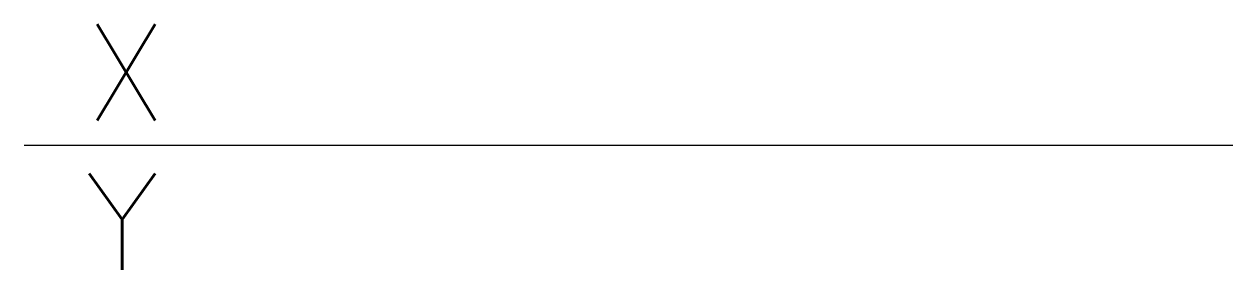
# Model space of a CAD drawing. Header units: millimetres. Extents: x 0 to 125, y -13 to 13.
import ezdxf

# ---------------------------------------------------------------- set-up
doc = ezdxf.new("R2010")
doc.units = ezdxf.units.MM
doc.styles.get("Standard").update_dxf_attribs({"font": 'txt', "bigfont": 'gbcbig.shx'})

msp = doc.modelspace()

# ---------------------------------------------------------------- linework, layer by layer
at = {"color": 7}
msp.add_line((0, 0), (125.4, 0), dxfattribs=at)

# ---------------------------------------------------------------- texts
for tag, p, s in [('X', (6.3, 2.57), 'X=430000.00'), ('Y', (6.3, -12.92), 'Y=2766000.00')]:
    msp.add_attdef(tag, p, s, height=10, dxfattribs=at)

doc.saveas('drawing.dxf')
